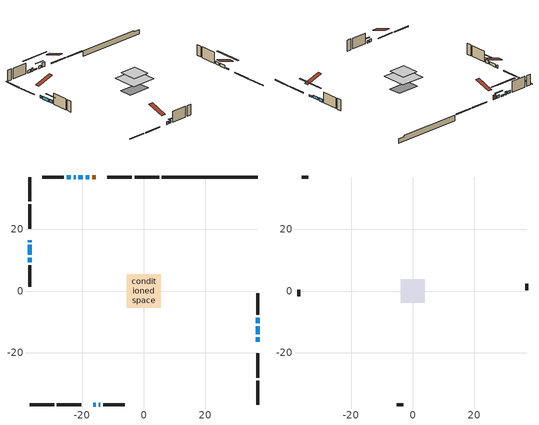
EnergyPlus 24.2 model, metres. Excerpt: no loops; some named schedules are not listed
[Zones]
conditioned space
 floor adiabatic (AdiabaticFloorConstruction): -5.48,-5.48 -5.48,5.48 5.48,5.48 5.48,-5.48 z2.9
 floor foundation (Slab1 construction): -5.03,-2.74 -5.03,2.74 5.03,2.74 5.03,-2.74 z-1.98
 wall outside (RimJoist1 construction): 4.99,37.01 -2.93,37.01 / -37.01,-37.01 -29.09,-37.01 / -37.01,37.01 -37.01,29.09 / 37.01,-37.01 37.01,-29.09 z0.46:0.76
 wall outside (RimJoist2 construction): -3.85,37.01 -11.77,37.01 / -28.17,-37.01 -20.25,-37.01 / -37.01,28.17 -37.01,20.25 / 37.01,-28.17 37.01,-20.25 z0.46:0.76
 wall outside (AdiabaticWallConstruction 1): -15.62,37.01 -16.8,37.01 z0.46:2.49
 wall outside (AdiabaticWallConstruction): -16.4,-37.01 -15.6,-37.01 / -37.01,16.4 -37.01,15.87 / 37.01,-14.05 37.01,-11.44 / -37.01,14.94 -37.01,11.69 / -23.63,37.01 -25.05,37.01 / 37.01,-10.52 37.01,-8.66 z0.46:1.68; -17.72,37.01 -18.87,37.01 z0.46:1.6; -14.68,-37.01 -14.11,-37.01 z0.46:1.63; 37.01,-16.4 37.01,-14.98 / -19.79,37.01 -21.22,37.01 z0.46:1.05; -22.15,37.01 -22.71,37.01 / -37.01,10.76 -37.01,9.29 z0.46:1.93
 wall outside (Wall1 construction): -25.97,37.01 -33.03,37.01 / -13.19,-37.01 -6.13,-37.01 / -37.01,8.36 -37.01,1.3 / 37.01,-7.74 37.01,-0.68 z0.46:5.34
 wall foundation (FoundationWall1 construction): 5.92,37.01,-1.98 5.92,37.01,0.46 33.9,37.01,0.46 33.9,37.01,-0.08 37.01,37.01,-0.08 37.01,37.01,-1.98
 window (WindowConstruction 9): -16.4,-37.01 -15.6,-37.01 z0.46:1.68
 window (WindowConstruction 6): -37.01,16.4 -37.01,15.87 z0.46:1.68
 window (WindowConstruction 7): -17.72,37.01 -18.87,37.01 z0.46:1.6
 window (WindowConstruction 8): -14.67,-37.01 -14.12,-37.01 z0.46:1.63
 window (WindowConstruction 10): 37.01,-16.4 37.01,-14.98 z0.46:1.05
 window (WindowConstruction 11): -19.8,37.01 -21.22,37.01 z0.46:1.05
 window (WindowConstruction): 37.01,-14.05 37.01,-11.44 z0.46:1.68
 window (WindowConstruction 1): -37.01,14.94 -37.01,11.69 z0.46:1.68
 window (WindowConstruction 2): -22.15,37.01 -22.71,37.01 z0.46:1.93
 window (WindowConstruction 3): -23.64,37.01 -25.05,37.01 z0.46:1.68
 window (WindowConstruction 4): 37.01,-10.52 37.01,-8.67 z0.46:1.68
 window (WindowConstruction 5): -37.01,10.76 -37.01,9.29 z0.46:1.93
 door (Door): -15.62,37.01 -16.79,37.01 z0.46:2.49
 ceiling adiabatic (AdiabaticFloorConstruction): 5.48,-5.48 5.48,5.48 -5.48,5.48 -5.48,-5.48 z2.9
attic - vented
 floor to conditioned space (Floor1 construction Reversed): -3.87,-3.87 -3.87,3.87 3.87,3.87 3.87,-3.87 z5.34
 wall outside (Wall3 construction): -33.96,37.01 -36.08,37.01 / -5.2,-37.01 -3.08,-37.01 / -37.01,0.37 -37.01,-1.75 / 37.01,0.25 37.01,2.37 z0.46:5.34
 roof outside (Roof1 construction): -14.69,37.01,5.34 -14.69,29.46,7.85 -12.7,29.46,7.85 -12.7,37.01,5.34; -17.33,-37.01,5.34 -17.33,-29.46,7.85 -19.32,-29.46,7.85 -19.32,-37.01,5.34; -37.01,17.33,5.34 -29.46,17.33,7.85 -29.46,19.32,7.85 -37.01,19.32,5.34; 37.01,-17.33,5.34 29.46,-17.33,7.85 29.46,-19.32,7.85 37.01,-19.32,5.34
shading: -20.39,37.01 -16.2,37.01 -16.2,37.47 -20.39,37.47 z3.12; -13.21,-37.01 -15.59,-37.01 -15.59,-37.47 -13.21,-37.47 z2.54; 37.01,-9.49 37.01,-21.89 37.47,-21.89 37.47,-9.49 z6.53; -26.71,37.01 -14.31,37.01 -14.31,37.47 -26.71,37.47 z6.53; -27.28,37.01 -17.58,37.01 -17.58,37.47 -27.28,37.47 z6.5; -37.01,7.46 -37.01,12.59 -37.47,12.59 -37.47,7.46 z3.76
[Building]
Building 1: Terrain=Suburbs
[Site:Location]
Edmonton Intl AP_AB: Latitude {deg}=53.31; Longitude {deg}=-113.58; Time Zone {hr}=-7; Elevation {m}=723; Keep Site Location Information=Yes
[Site:GroundTemperature:Shallow]
-1.56185, -3.61833, -3.78302, -2.80711, 1.11059, 5.01004, 8.39065, 10.5322, 10.7141, 8.97234, 5.67794, 1.89811
[Site:WaterMainsTemperature]
Calculation Method=Schedule; Temperature Schedule=mains temperature schedule
[Material] Roughness=Rough; Thermal Absorptance=0.9
Name | Thickness {m} | Conductivity {W/m-K} | Density {kg/m3} | Specific Heat {J/kg-K} | Solar Absorptance | Visible Absorptance
asphalt or fiberglass shingles | 0.00635 | 0.162714 | 1121.4 | 1465.45 | 0.4 | 0.4
ceiling loosefill ins | 0.254 | 0.0480833 | 16.02 | 1046.75 | 0.7 | 0.7
ceiling stud and cavity | 0.1397 | 0.279354 | 65.682 | 1177.47 | 0.7 | 0.7
concrete 4.0 in. | 0.1016 | 1.803125 | 2242.8 | 837.4 | 0.7 | 0.7
concrete 8.0 in. | 0.2032 | 1.803125 | 2242.8 | 837.4 | 0.7 | 0.7
door material | 0.04445 | 0.0451087 | 512.64 | 1214.23 | 0.7 | 0.7
exterior vertical ins | 0.0460229 | 0.029427 | 32.04 | 1214.23 | 0.7 | 0.7
floor covering | 0.0127 | 0.0433444 | 54.468 | 1339.84 | 0.6 | 0.6
floor rigid ins; wall rigid ins 1 | 0.512978 | 0.029427 | 32.04 | 1214.23 | 0.7 | 0.7
floor stud and cavity | 0.1397 | 1.75129 | 37.0049 | 1207.88 | 0.7 | 0.7
furniture material conditioned space 1 | 0.1524 | 0.115458 | 640.8 | 1214.23 | 0.6 | 0.6
gypsum board | 0.0127 | 0.160291 | 801 | 837.4 | 0.6 | 0.6
gypsum board 1 | 0.0127 | 0.160291 | 801 | 837.4 | 0.7 | 0.7
osb sheathing 0.5 in. | 0.0127 | 0.115458 | 512.64 | 1214.23 | 0.7 | 0.7
osb sheathing 0.75 in. | 0.01905 | 0.115458 | 512.64 | 1214.23 | 0.7 | 0.7
osb sheathing 2.0 in. | 0.0508 | 0.115458 | 512.64 | 1214.23 | 0.7 | 0.7
rim joist stud and cavity | 0.0508 | 0.0451784 | 125.044 | 1163.47 | 0.6 | 0.6
rim joist stud and cavity 1 | 0.0508 | 0.029095 | 125.044 | 1163.47 | 0.6 | 0.6
wall rigid ins | 0.051816 | 0.029427 | 32.04 | 1214.23 | 0.7 | 0.7
wall stud and cavity | 0.1397 | 0.224759 | 139.0536 | 1170.24 | 0.7 | 0.7
wall stud and cavity 1 | 0.0889 | 6.9971 | 50.32683 | 1063.81 | 0.6 | 0.6
wall stud and cavity 2 | 0.0889 | 0.380278 | 52.3479 | 1209.89 | 0.7 | 0.7
wall stud and cavity 3 | 0.0889 | 0.391764 | 83.0341 | 1211.67 | 0.7 | 0.7
wood siding | 0.0254 | 0.102417 | 544.68 | 1172.36 | 0.4 | 0.4
wood siding 1 | 0.00254 | 0.102417 | 544.68 | 1172.36 | 0.4 | 0.4
wood siding 2; wood siding 3; wood siding 4 | 0.0254 | 0.102417 | 544.68 | 1172.36 | 0.7 | 0.7
[WindowMaterial:SimpleGlazingSystem]
Name | U-Factor {W/m2-K} | Solar Heat Gain Coefficient
WindowMaterial | 2.07417 | 0.65
WindowMaterial 1 | 2.069631 | 0.65
WindowMaterial 10 | 2.28085 | 0.47
WindowMaterial 2 | 2.143445 | 0.58
WindowMaterial 3 | 2.095182 | 0.63
WindowMaterial 4 | 2.245649 | 0.51
WindowMaterial 5 | 2.19 | 0.56
WindowMaterial 6 | 2.3047 | 0.45
WindowMaterial 7 | 2.23543 | 0.52
WindowMaterial 8 | 2.15083 | 0.57
WindowMaterial 9 | 2.16445 | 0.55
[Construction]
AdiabaticFloorConstruction: floor stud and cavity, floor rigid ins, osb sheathing 0.75 in., floor covering
AdiabaticWallConstruction: wood siding 3, wall rigid ins 1, wall stud and cavity 2, gypsum board
AdiabaticWallConstruction 1: wood siding 4, wall rigid ins 1, wall stud and cavity 2, gypsum board
Door: door material
Floor1 construction Reversed: gypsum board, ceiling stud and cavity, ceiling loosefill ins
FoundationWall1 construction: concrete 8.0 in., gypsum board 1
furniture construction conditioned space 1: furniture material conditioned space 1
PartitionWallConstruction: gypsum board, wall stud and cavity 3, gypsum board
RimJoist1 construction: wood siding 2, osb sheathing 2.0 in., rim joist stud and cavity
RimJoist2 construction: wood siding 2, osb sheathing 2.0 in., rim joist stud and cavity 1
Roof1 construction: asphalt or fiberglass shingles
Slab1 construction: concrete 4.0 in.
Wall1 construction: wood siding, wall rigid ins, osb sheathing 0.5 in., wall stud and cavity, gypsum board
Wall3 construction: wood siding 1, wall stud and cavity 1
WindowConstruction: WindowMaterial
WindowConstruction 1: WindowMaterial 1
WindowConstruction 10; WindowConstruction 11: WindowMaterial 10
WindowConstruction 2: WindowMaterial 2
WindowConstruction 3: WindowMaterial 3
WindowConstruction 4: WindowMaterial 4
WindowConstruction 5: WindowMaterial 5
WindowConstruction 6: WindowMaterial 6
WindowConstruction 7: WindowMaterial 7
WindowConstruction 8: WindowMaterial 8
WindowConstruction 9: WindowMaterial 9
[Zone] Multiplier=1; Part of Total Floor Area=Yes
Name | Volume {m3}
attic - vented | 24.5071
conditioned space | 463.8
[Space]
Name | Zone | Volume {m3}
attic - vented 1 | attic - vented | 24.5071
conditioned space 1 | conditioned space | 463.8
[ZoneInfiltration:EffectiveLeakageArea]
infil attic - vented 1: Zone or Space=attic - vented 1; Schedule=Always On Discrete; Effective Air Leakage Area {cm2}=2087.65; Stack Coefficient=0.000514032; Wind Coefficient=1.53185e-05
[ZoneMixing]
whole house fan mix: Zone or Space=attic - vented; Schedule=Always On Continuous; Design Flow Rate Calculation Method=Flow/Zone; Design Flow Rate {m3/s}=0; Source Zone or Space=conditioned space
[SurfaceProperty:ExposedFoundationPerimeter]
Slab1: Exposed Perimeter Calculation Method=TotalExposedPerimeter; Total Exposed Perimeter {m}=31.091
[InternalMass] Zone or ZoneList=conditioned space; Space or SpaceList=conditioned space 1
Name | Construction | Surface Area {m2}
furniture mass conditioned space 1 | furniture construction conditioned space 1 | 70.0801
partition wall mass | PartitionWallConstruction | 175.2
[Lights]
interior lighting: Zone or ZoneList or Space or SpaceList=conditioned space 1; Schedule=interior lighting schedule; Design Level Calculation Method=LightingLevel; Lighting Level {W}=343.2; Return Air Fraction=0; Fraction Radiant=0.6; Fraction Visible=0.2; Fraction Replaceable=1
[People]
occupants: Zone or ZoneList or Space or SpaceList=conditioned space 1; Number of People Schedule=occupants schedule; Number of People Calculation Method=People; Number of People=3; Fraction Radiant=0.314171; Sensible Heat Fraction=0.56303; Activity Level Schedule=occupants activity schedule; Carbon Dioxide Generation Rate {m3/s-W}=0; Enable ASHRAE 55 Comfort Warnings=No; Mean Radiant Temperature Calculation Type=EnclosureAveraged
[ElectricEquipment] Zone or ZoneList or Space or SpaceList=conditioned space 1; Design Level Calculation Method=EquipmentLevel
Name | Schedule | Design Level {W} | Fraction Latent | Fraction Radiant | Fraction Lost
clothes dryer | clothes dryer schedule | 140.772 | 0.015 | 0.081 | 0.85
clothes washer | clothes washer schedule | 32.1985 | 0.03 | 0.162 | 0.7
cooking range | cooking range schedule | 215.147 | 0.08 | 0.432 | 0.2
dishwasher | dishwasher schedule | 66.8632 | 0.3 | 0.18 | 0.4
fridge | fridge schedule | 72.9452 | 0 | 0.6 | 0
mech vent bath fan 0 | mech vent bath fan 0 schedule | 50.2 | 0 | 0 | 1
mech vent bath fan 1 | mech vent bath fan 1 schedule | 50.2 | 0 | 0 | 1
mech vent bath fan 2 | mech vent bath fan 2 schedule | 50.2 | 0 | 0 | 1
mech vent house fan | mech vent house fan schedule | 0 | 0 | 0 | 1
mech vent house fan cfis | mech vent house fan cfis schedule | 0 | 0 | 0 | 0
mech vent range fan 0 | mech vent range fan 0 schedule | 57 | 0 | 0 | 1
misc plug loads | misc plug loads schedule | 494.7 | 0.045 | 0.513 | 0.1
whole house fan | Always On Discrete | 0 | 0 | 0 | 1
[OtherEquipment] Zone or ZoneList or Space or SpaceList=conditioned space 1; Design Level Calculation Method=EquipmentLevel
Name | Fuel Type | Schedule | Design Level {W} | Fraction Latent | Fraction Radiant | Fraction Lost
clothes dryer 1 | Electricity | clothes dryer schedule | 0 | 0.015 | 0.081 | 0.85
cooking range 1 | Electricity | cooking range schedule | 0 | 0.08 | 0.432 | 0.2
general water use latent | None | general water use schedule | 62.594 | 1 | 0 | 0
general water use sensible | None | general water use schedule | -61.6891 | 0 | 0.6 | 0
mech vent house fan latent load | None | Always On Discrete | 0 | 1 | 0 | 0
mech vent house fan sensible load | None | Always On Discrete | 0 | 0 | 0 | 0
water heater energy adjustment1 | NaturalGas | Always On Discrete | 0.01 | 0 | 0 | 1
[ZoneInfiltration:DesignFlowRate] Zone or ZoneList or Space or SpaceList=conditioned space 1; Schedule=Always On Discrete; Design Flow Rate Calculation Method=Flow/Zone; Design Flow Rate {m3/s}=0
infil flow; natural vent flow; whole house fan flow
[AvailabilityManager:Scheduled]
furnace airloop Availability Manager: Schedule=Always On Discrete
[Foundation:Kiva]
Foundation Kiva 1: Initial Indoor Air Temperature {C}=18; Wall Height Above Grade {m}=0.459974; Wall Depth Below Slab {m}=0.2032; Custom Block Material Name 1=exterior vertical ins; Custom Block Depth 1 {m}=2.43998; Custom Block X Position 1 {m}=0.2159; Custom Block Z Position 1 {m}=0
[Foundation:Kiva:Settings]
Soil Conductivity {W/m-K}=0.849921; Soil Density {kg/m3}=1842.3; Soil Specific Heat {J/kg-K}=418.7; Ground Solar Absorptivity=0.9; Ground Thermal Absorptivity=0.9; Ground Surface Roughness {m}=0.03; Far-Field Width {m}=40; Deep-Ground Boundary Condition=ZeroFlux; Deep-Ground Depth {m}=40; Minimum Cell Dimension {m}=0.2; Maximum Cell Growth Coefficient=3; Simulation Timestep=Timestep
[Exterior:Lights]
exterior lighting: Schedule=exterior lighting schedule; Design Level {W}=75.6
[EnergyManagementSystem:GlobalVariable]
furnace_airloop_Fan_RTF
infil_program_Qfan
infil_program_Qinf
natural_vent_program_Qnv
natural_vent_program_Qwhf
[EnergyManagementSystem:Sensor]
Name | Output:Variable or Output:Meter Index Key | Output:Variable or Output:Meter
airflow_gain | infil flow | Infiltration Sensible Heat Gain Energy
airflow_gain_1 | natural vent flow | Infiltration Sensible Heat Gain Energy
airflow_gain_2 | whole house fan flow | Infiltration Sensible Heat Gain Energy
airflow_loss | infil flow | Infiltration Sensible Heat Loss Energy
airflow_loss_1 | natural vent flow | Infiltration Sensible Heat Loss Energy
airflow_loss_2 | whole house fan flow | Infiltration Sensible Heat Loss Energy
clg_load_cond |  | Cooling:EnergyTransfer:Zone:CONDITIONED SPACE
clg_sp_s; clg_sp_s_1 | cooling setpoint | Schedule Value
clothes_dryer_exhaust_0_sch_s | clothes dryer exhaust 0 schedule | Schedule Value
cool_season | cooling season schedule | Schedule Value
htg_load_cond |  | Heating:EnergyTransfer:Zone:CONDITIONED SPACE
htg_sp_s; htg_sp_s_1 | heating setpoint | Schedule Value
ig_ee_conv | clothes dryer | Electric Equipment Convective Heating Energy
ig_ee_conv_2 | cooking range | Electric Equipment Convective Heating Energy
ig_ee_conv_4 | fridge | Electric Equipment Convective Heating Energy
ig_ee_conv_5 | misc plug loads | Electric Equipment Convective Heating Energy
ig_ee_conv_6 | whole house fan | Electric Equipment Convective Heating Energy
ig_ee_rad | clothes dryer | Electric Equipment Radiant Heating Energy
ig_ee_rad_2 | cooking range | Electric Equipment Radiant Heating Energy
ig_ee_rad_4 | fridge | Electric Equipment Radiant Heating Energy
ig_ee_rad_5 | misc plug loads | Electric Equipment Radiant Heating Energy
ig_ee_rad_6 | whole house fan | Electric Equipment Radiant Heating Energy
ig_lgt_conv | interior lighting | Lights Convective Heating Energy
ig_lgt_rad | interior lighting | Lights Radiant Heating Energy
ig_lgt_vis | interior lighting | Lights Visible Radiation Heating Energy
ig_oe_conv | clothes dryer 1 | Other Equipment Convective Heating Energy
ig_oe_conv_1 | cooking range 1 | Other Equipment Convective Heating Energy
ig_oe_conv_2 | general water use latent | Other Equipment Convective Heating Energy
ig_oe_conv_3 | general water use sensible | Other Equipment Convective Heating Energy
ig_oe_conv_4 | water heater energy adjustment1 | Other Equipment Convective Heating Energy
ig_oe_rad | clothes dryer 1 | Other Equipment Radiant Heating Energy
ig_oe_rad_1 | cooking range 1 | Other Equipment Radiant Heating Energy
ig_oe_rad_2 | general water use latent | Other Equipment Radiant Heating Energy
ig_oe_rad_3 | general water use sensible | Other Equipment Radiant Heating Energy
ig_oe_rad_4 | water heater energy adjustment1 | Other Equipment Radiant Heating Energy
ig_ppl_conv | occupants | People Convective Heating Energy
ig_ppl_rad | occupants | People Radiant Heating Energy
im_conv | furniture mass conditioned space 1 | Surface Inside Face Convection Heat Gain Energy
im_conv_1 | partition wall mass | Surface Inside Face Convection Heat Gain Energy
im_ig | furniture mass conditioned space 1 | Surface Inside Face Internal Gains Radiation Heat Gain Energy
im_ig_1 | partition wall mass | Surface Inside Face Internal Gains Radiation Heat Gain Energy
im_lgt | furniture mass conditioned space 1 | Surface Inside Face Lights Radiation Heat Gain Energy
im_lgt_1 | partition wall mass | Surface Inside Face Lights Radiation Heat Gain Energy
im_sol | furniture mass conditioned space 1 | Surface Inside Face Solar Radiation Heat Gain Energy
im_sol_1 | partition wall mass | Surface Inside Face Solar Radiation Heat Gain Energy
im_surf | furniture mass conditioned space 1 | Surface Inside Face Net Surface Thermal Radiation Heat Gain Energy
im_surf_1 | partition wall mass | Surface Inside Face Net Surface Thermal Radiation Heat Gain Energy
mech_vent_bath_fan_0_sch_s | mech vent bath fan 0 schedule | Schedule Value
mech_vent_bath_fan_1_sch_s | mech vent bath fan 1 schedule | Schedule Value
mech_vent_bath_fan_2_sch_s | mech vent bath fan 2 schedule | Schedule Value
mech_vent_range_fan_0_sch_s | mech vent range fan 0 schedule | Schedule Value
mv_conv | mech vent bath fan 0 | Electric Equipment Convective Heating Energy
mv_conv_1 | mech vent bath fan 1 | Electric Equipment Convective Heating Energy
mv_conv_2 | mech vent bath fan 2 | Electric Equipment Convective Heating Energy
mv_conv_3 | mech vent house fan | Electric Equipment Convective Heating Energy
mv_conv_4 | mech vent house fan cfis | Electric Equipment Convective Heating Energy
mv_conv_5 | mech vent range fan 0 | Electric Equipment Convective Heating Energy
mv_conv_6 | mech vent house fan latent load | Other Equipment Convective Heating Energy
mv_conv_7 | mech vent house fan sensible load | Other Equipment Convective Heating Energy
mv_rad | mech vent bath fan 0 | Electric Equipment Radiant Heating Energy
mv_rad_1 | mech vent bath fan 1 | Electric Equipment Radiant Heating Energy
mv_rad_2 | mech vent bath fan 2 | Electric Equipment Radiant Heating Energy
mv_rad_3 | mech vent house fan | Electric Equipment Radiant Heating Energy
mv_rad_4 | mech vent house fan cfis | Electric Equipment Radiant Heating Energy
mv_rad_5 | mech vent range fan 0 | Electric Equipment Radiant Heating Energy
mv_rad_6 | mech vent house fan latent load | Other Equipment Radiant Heating Energy
mv_rad_7 | mech vent house fan sensible load | Other Equipment Radiant Heating Energy
natural_vent_s | natural vent schedule | Schedule Value
out_pb_s |  | Site Outdoor Air Barometric Pressure
out_wt_s |  | Site Outdoor Air Humidity Ratio
site_vw_s |  | Site Wind Speed
ss_back_out | Window1 | Surface Window Shortwave from Zone Back Out Window Heat Transfer Rate
ss_back_out_1 | Window10 | Surface Window Shortwave from Zone Back Out Window Heat Transfer Rate
ss_back_out_10 | Window7 | Surface Window Shortwave from Zone Back Out Window Heat Transfer Rate
ss_back_out_11 | Window9 | Surface Window Shortwave from Zone Back Out Window Heat Transfer Rate
ss_back_out_2 | Window11 | Surface Window Shortwave from Zone Back Out Window Heat Transfer Rate
ss_back_out_3 | Window12 | Surface Window Shortwave from Zone Back Out Window Heat Transfer Rate
ss_back_out_4 | Window13 | Surface Window Shortwave from Zone Back Out Window Heat Transfer Rate
ss_back_out_5 | Window14 | Surface Window Shortwave from Zone Back Out Window Heat Transfer Rate
ss_back_out_6 | Window3 | Surface Window Shortwave from Zone Back Out Window Heat Transfer Rate
ss_back_out_7 | Window4 | Surface Window Shortwave from Zone Back Out Window Heat Transfer Rate
ss_back_out_8 | Window5 | Surface Window Shortwave from Zone Back Out Window Heat Transfer Rate
ss_back_out_9 | Window6 | Surface Window Shortwave from Zone Back Out Window Heat Transfer Rate
ss_conv | Door1 | Surface Inside Face Convection Heat Gain Energy
ss_conv_1 | Window1 | Surface Inside Face Convection Heat Gain Energy
ss_conv_10 | Window6 | Surface Inside Face Convection Heat Gain Energy
ss_conv_11 | Window7 | Surface Inside Face Convection Heat Gain Energy
ss_conv_12 | Window9 | Surface Inside Face Convection Heat Gain Energy
ss_conv_2 | Window10 | Surface Inside Face Convection Heat Gain Energy
ss_conv_3 | Window11 | Surface Inside Face Convection Heat Gain Energy
ss_conv_4 | Window12 | Surface Inside Face Convection Heat Gain Energy
ss_conv_5 | Window13 | Surface Inside Face Convection Heat Gain Energy
ss_conv_6 | Window14 | Surface Inside Face Convection Heat Gain Energy
ss_conv_7 | Window3 | Surface Inside Face Convection Heat Gain Energy
ss_conv_8 | Window4 | Surface Inside Face Convection Heat Gain Energy
ss_conv_9 | Window5 | Surface Inside Face Convection Heat Gain Energy
ss_ig | Door1 | Surface Inside Face Internal Gains Radiation Heat Gain Energy
ss_ig_1 | Window1 | Surface Inside Face Internal Gains Radiation Heat Gain Energy
ss_ig_10 | Window6 | Surface Inside Face Internal Gains Radiation Heat Gain Energy
ss_ig_11 | Window7 | Surface Inside Face Internal Gains Radiation Heat Gain Energy
ss_ig_12 | Window9 | Surface Inside Face Internal Gains Radiation Heat Gain Energy
ss_ig_2 | Window10 | Surface Inside Face Internal Gains Radiation Heat Gain Energy
ss_ig_3 | Window11 | Surface Inside Face Internal Gains Radiation Heat Gain Energy
ss_ig_4 | Window12 | Surface Inside Face Internal Gains Radiation Heat Gain Energy
ss_ig_5 | Window13 | Surface Inside Face Internal Gains Radiation Heat Gain Energy
ss_ig_6 | Window14 | Surface Inside Face Internal Gains Radiation Heat Gain Energy
ss_ig_7 | Window3 | Surface Inside Face Internal Gains Radiation Heat Gain Energy
ss_ig_8 | Window4 | Surface Inside Face Internal Gains Radiation Heat Gain Energy
ss_ig_9 | Window5 | Surface Inside Face Internal Gains Radiation Heat Gain Energy
ss_lgt | Door1 | Surface Inside Face Lights Radiation Heat Gain Energy
ss_sol | Door1 | Surface Inside Face Solar Radiation Heat Gain Energy
ss_surf | Door1 | Surface Inside Face Net Surface Thermal Radiation Heat Gain Energy
ss_surf_1 | Window1 | Surface Inside Face Net Surface Thermal Radiation Heat Gain Energy
ss_surf_10 | Window6 | Surface Inside Face Net Surface Thermal Radiation Heat Gain Energy
ss_surf_11 | Window7 | Surface Inside Face Net Surface Thermal Radiation Heat Gain Energy
ss_surf_12 | Window9 | Surface Inside Face Net Surface Thermal Radiation Heat Gain Energy
ss_surf_2 | Window10 | Surface Inside Face Net Surface Thermal Radiation Heat Gain Energy
ss_surf_3 | Window11 | Surface Inside Face Net Surface Thermal Radiation Heat Gain Energy
ss_surf_4 | Window12 | Surface Inside Face Net Surface Thermal Radiation Heat Gain Energy
ss_surf_5 | Window13 | Surface Inside Face Net Surface Thermal Radiation Heat Gain Energy
ss_surf_6 | Window14 | Surface Inside Face Net Surface Thermal Radiation Heat Gain Energy
ss_surf_7 | Window3 | Surface Inside Face Net Surface Thermal Radiation Heat Gain Energy
ss_surf_8 | Window4 | Surface Inside Face Net Surface Thermal Radiation Heat Gain Energy
ss_surf_9 | Window5 | Surface Inside Face Net Surface Thermal Radiation Heat Gain Energy
ss_trans_in | Window1 | Surface Window Transmitted Solar Radiation Rate
ss_trans_in_1 | Window10 | Surface Window Transmitted Solar Radiation Rate
ss_trans_in_10 | Window7 | Surface Window Transmitted Solar Radiation Rate
ss_trans_in_11 | Window9 | Surface Window Transmitted Solar Radiation Rate
ss_trans_in_2 | Window11 | Surface Window Transmitted Solar Radiation Rate
ss_trans_in_3 | Window12 | Surface Window Transmitted Solar Radiation Rate
ss_trans_in_4 | Window13 | Surface Window Transmitted Solar Radiation Rate
ss_trans_in_5 | Window14 | Surface Window Transmitted Solar Radiation Rate
ss_trans_in_6 | Window3 | Surface Window Transmitted Solar Radiation Rate
ss_trans_in_7 | Window4 | Surface Window Transmitted Solar Radiation Rate
ss_trans_in_8 | Window5 | Surface Window Transmitted Solar Radiation Rate
ss_trans_in_9 | Window6 | Surface Window Transmitted Solar Radiation Rate
ss_trans_out | Window1 | Surface Inside Face Initial Transmitted Diffuse Transmitted Out Window Solar Radiation Rate
ss_trans_out_1 | Window10 | Surface Inside Face Initial Transmitted Diffuse Transmitted Out Window Solar Radiation Rate
ss_trans_out_10 | Window7 | Surface Inside Face Initial Transmitted Diffuse Transmitted Out Window Solar Radiation Rate
ss_trans_out_11 | Window9 | Surface Inside Face Initial Transmitted Diffuse Transmitted Out Window Solar Radiation Rate
ss_trans_out_2 | Window11 | Surface Inside Face Initial Transmitted Diffuse Transmitted Out Window Solar Radiation Rate
ss_trans_out_3 | Window12 | Surface Inside Face Initial Transmitted Diffuse Transmitted Out Window Solar Radiation Rate
ss_trans_out_4 | Window13 | Surface Inside Face Initial Transmitted Diffuse Transmitted Out Window Solar Radiation Rate
ss_trans_out_5 | Window14 | Surface Inside Face Initial Transmitted Diffuse Transmitted Out Window Solar Radiation Rate
ss_trans_out_6 | Window3 | Surface Inside Face Initial Transmitted Diffuse Transmitted Out Window Solar Radiation Rate
ss_trans_out_7 | Window4 | Surface Inside Face Initial Transmitted Diffuse Transmitted Out Window Solar Radiation Rate
ss_trans_out_8 | Window5 | Surface Inside Face Initial Transmitted Diffuse Transmitted Out Window Solar Radiation Rate
ss_trans_out_9 | Window6 | Surface Inside Face Initial Transmitted Diffuse Transmitted Out Window Solar Radiation Rate
s_conv | Floor1 | Surface Inside Face Convection Heat Gain Energy
s_conv_1 | FoundationWall1 | Surface Inside Face Convection Heat Gain Energy
s_conv_10 | RimJoist2:270 | Surface Inside Face Convection Heat Gain Energy
s_conv_11 | RimJoist2:90 | Surface Inside Face Convection Heat Gain Energy
s_conv_12 | Slab1 | Surface Inside Face Convection Heat Gain Energy
s_conv_13 | Wall1:0 | Surface Inside Face Convection Heat Gain Energy
s_conv_14 | Wall1:180 | Surface Inside Face Convection Heat Gain Energy
s_conv_15 | Wall1:270 | Surface Inside Face Convection Heat Gain Energy
s_conv_16 | Wall1:90 | Surface Inside Face Convection Heat Gain Energy
s_conv_2 | inferred conditioned ceiling | Surface Inside Face Convection Heat Gain Energy
s_conv_3 | inferred conditioned floor | Surface Inside Face Convection Heat Gain Energy
s_conv_4 | RimJoist1:0 | Surface Inside Face Convection Heat Gain Energy
s_conv_5 | RimJoist1:180 | Surface Inside Face Convection Heat Gain Energy
